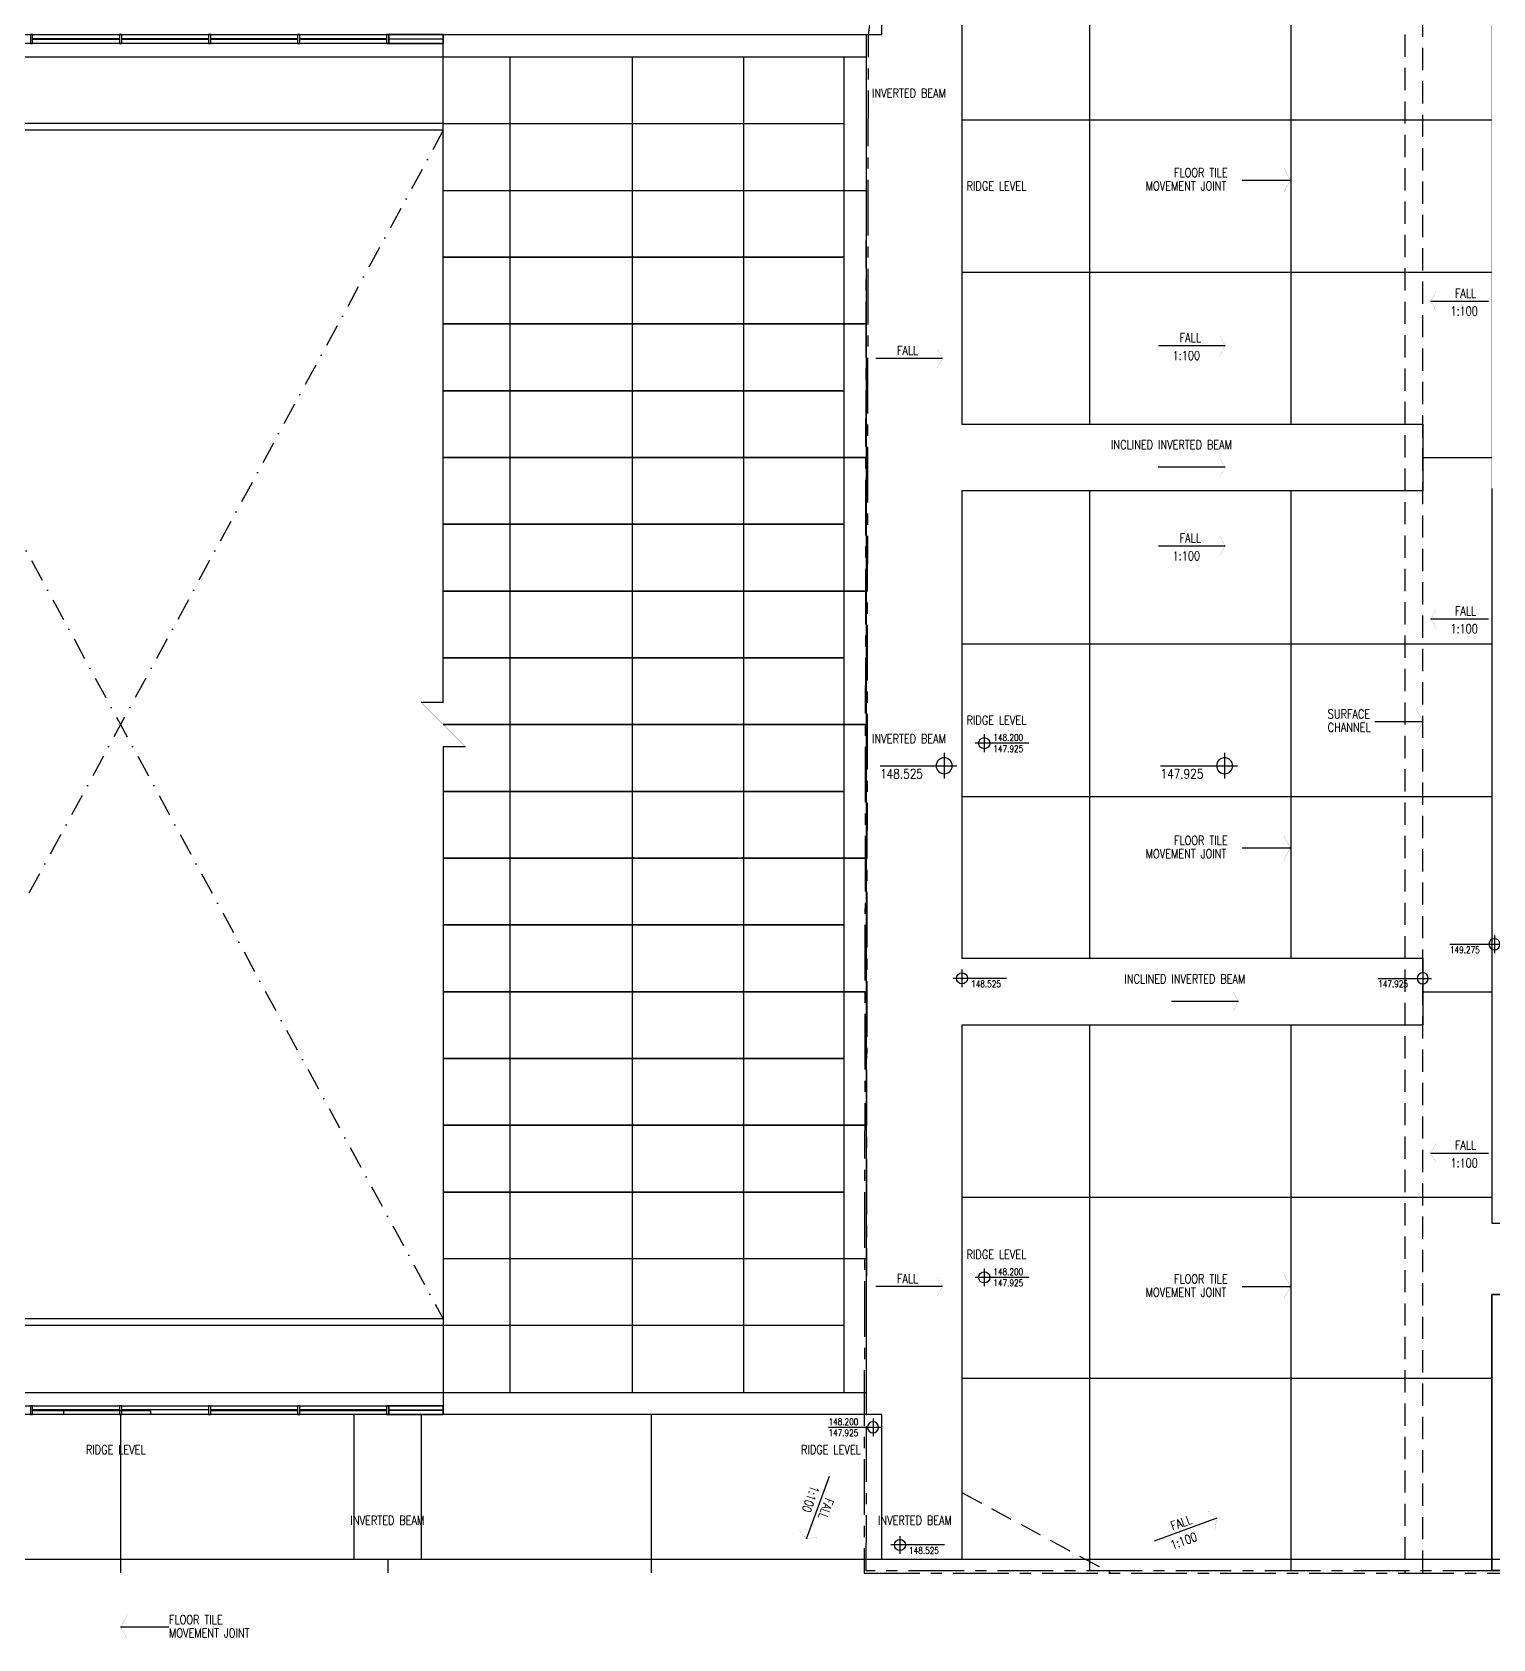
# Model space of a CAD drawing. Header units: millimetres. Extents: x -68474 to 336700, y -113450 to 53663.
# Drawn here: x -1986 to 30825, y -19736 to 16354 of the extents above; entities that cross this region are included whole.
import ezdxf

# ---------------------------------------------------------------- set-up
doc = ezdxf.new("R2010")
doc.units = ezdxf.units.MM
doc.header["$LTSCALE"] = 1000
for name, pattern in [('S3148a$0$CENTER', [2, 1.25, -0.25, 0.25, -0.25]), ('S3148a$0$DASHDOT', [1, 0.5, -0.25, 0, -0.25]), ('S3148a$0$DASHED', [0.75, 0.5, -0.25])]:
    doc.linetypes.add(name, pattern=pattern)
for name, color, linetype in [('S3148a$0$11', 14, 'Continuous'), ('S3148a$0$23', 7, 'Continuous'), ('S3148a$0$25', 7, 'Continuous'), ('S3148a$0$27', 7, 'Continuous'), ('S3148a$0$35', 7, 'Continuous'), ('S3148a$0$7', 7, 'Continuous'), ('S3148a$0$GFA-PL', 7, 'Continuous')]:
    doc.layers.add(name, color=color, linetype=linetype)
doc.styles.add('S3148a$0$STANDARD', font='SIMPLEX')

# ---------------------------------------------------------------- blocks, each defined once
blk = doc.blocks.new('S3148a$0$ARROW')
at = {"layer": 'S3148a$0$7', "color": 3, "linetype": 'Continuous', "const_width": 0.005}
blk.add_lwpolyline([(-0.433, 0.25), (0, 0), (0.433, 0.25)], dxfattribs=at)
blk = doc.blocks.new('S3148a$0$LEVEL')
at = {"layer": 'S3148a$0$35', "color": 2, "linetype": 'Continuous'}
for p, q in [((1, 0), (-0.2, 0)), ((0, 0.2), (0, -0.2))]:
    blk.add_line(p, q, dxfattribs=at)
blk.add_circle((0, 0), 0.125, dxfattribs=at)
at = {"layer": 'S3148a$0$35', "color": 2, "linetype": 'Continuous', "style": 'S3148a$0$STANDARD', "width": 0.8}
for tag, p in [('TAG2', (0.2063, 0.05)), ('TAG1', (0.2063, -0.2))]:
    blk.add_attdef(tag, p, '', height=0.15, dxfattribs=at)

msp = doc.modelspace()

# ---------------------------------------------------------------- linework, layer by layer
at = {"layer": 'S3148a$0$11', "linetype": 'Continuous', "const_width": 5}
for points in [[(28999.8, 18000.1), (31000, 18000.1), (31000, 17150), (32700, 17150), (32700, 18000), (34600, 18000), (34600, 16950), (34400, 16950), (34400, 17800), (32900, 17800), (32900, 16950), (31000, 16950), (31000, 12900), (31800, 12900), (31800, 12700), (31000, 12700), (31000, 6300), (32200, 6300), (32200, 6100), (30800, 6100), (30800, 17850.1), (28999.8, 17850.1)], [(30800.1, -11999.9), (31000.1, -11999.9), (31000.1, -17999.9), (32700.1, -17999.9), (32700.1, -16649.9), (39300.1, -16649.9), (39300.1, -17999.9), (39750.1, -17999.9), (39750.1, -18199.9), (39100.1, -18199.9), (39100.1, -16849.9), (32900.1, -16849.9), (32900.1, -18199.9), (30800.1, -18199.9)]]:
    msp.add_lwpolyline(points, close=True, dxfattribs=at)
at = {"layer": 'S3148a$0$23', "linetype": 'Continuous'}
for p, q in [((7250.1, 14300.1), (-7249.9, 14300.1)), ((7250.1, 14150.1), (-7249.9, 14150.1)), ((7250.1, -12549.9), (-7249.9, -12549.9)), ((7250.1, -12699.9), (-7249.9, -12699.9))]:
    msp.add_line(p, q, dxfattribs=at)
at = {"layer": 'S3148a$0$23', "linetype": 'S3148a$0$DASHDOT'}
for p, q in [((7250.1, 14150.1), (-7249.9, -12549.9)), ((-7249.9, 14150.1), (7250.1, -12549.9))]:
    msp.add_line(p, q, dxfattribs=at)
at = {"layer": 'S3148a$0$23', "linetype": 'Continuous'}
for points in [[(-7249.9, 16300.1), (7250.1, 16300.1), (7250.1, 16100.1), (-7249.9, 16100.1)], [(-2024.9, 16100.1), (-1974.9, 16100.1), (-1974.9, 16300.1), (-2024.9, 16300.1)], [(-1974.9, 16300.1), (-24.9, 16300.1), (-24.9, 16205.1), (-1974.9, 16205.1)], [(-24.9, 16100.1), (25.1, 16100.1), (25.1, 16300.1), (-24.9, 16300.1)], [(25.1, 16300.1), (1975.1, 16300.1), (1975.1, 16205.1), (25.1, 16205.1)], [(1975.1, 16100.1), (2025.1, 16100.1), (2025.1, 16300.1), (1975.1, 16300.1)], [(2025.1, 16300.1), (3975.1, 16300.1), (3975.1, 16205.1), (2025.1, 16205.1)], [(3975.1, 16100.1), (4025.1, 16100.1), (4025.1, 16300.1), (3975.1, 16300.1)], [(4025.1, 16300.1), (5975.1, 16300.1), (5975.1, 16205.1), (4025.1, 16205.1)], [(5975.1, 16100.1), (6025.1, 16100.1), (6025.1, 16300.1), (5975.1, 16300.1)], [(7250.1, 16300.1), (6025.1, 16300.1), (6025.1, 16205.1), (7250.1, 16205.1)], [(-1974.9, 16195.1), (-24.9, 16195.1), (-24.9, 16100.1), (-1974.9, 16100.1)], [(25.1, 16195.1), (1975.1, 16195.1), (1975.1, 16100.1), (25.1, 16100.1)], [(2025.1, 16195.1), (3975.1, 16195.1), (3975.1, 16100.1), (2025.1, 16100.1)], [(4025.1, 16195.1), (5975.1, 16195.1), (5975.1, 16100.1), (4025.1, 16100.1)], [(7250.1, 16195.1), (6025.1, 16195.1), (6025.1, 16100.1), (7250.1, 16100.1)], [(-7249.9, -14499.9), (7250.1, -14499.9), (7250.1, -14699.9), (-7249.9, -14699.9)], [(-2024.9, -14699.9), (-1974.9, -14699.9), (-1974.9, -14499.9), (-2024.9, -14499.9)], [(-1974.9, -14499.9), (-24.9, -14499.9), (-24.9, -14594.9), (-1974.9, -14594.9)], [(-1974.9, -14604.9), (-24.9, -14604.9), (-24.9, -14699.9), (-1974.9, -14699.9)], [(-1274.9, -14604.9), (675.1, -14604.9), (675.1, -14699.9), (-1274.9, -14699.9)], [(-24.9, -14699.9), (25.1, -14699.9), (25.1, -14499.9), (-24.9, -14499.9)], [(25.1, -14499.9), (1975.1, -14499.9), (1975.1, -14594.9), (25.1, -14594.9)], [(1975.1, -14699.9), (2025.1, -14699.9), (2025.1, -14499.9), (1975.1, -14499.9)], [(2025.1, -14499.9), (3975.1, -14499.9), (3975.1, -14594.9), (2025.1, -14594.9)], [(2025.1, -14604.9), (3975.1, -14604.9), (3975.1, -14699.9), (2025.1, -14699.9)], [(3975.1, -14699.9), (4025.1, -14699.9), (4025.1, -14499.9), (3975.1, -14499.9)], [(4025.1, -14499.9), (5975.1, -14499.9), (5975.1, -14594.9), (4025.1, -14594.9)], [(4025.1, -14604.9), (5975.1, -14604.9), (5975.1, -14699.9), (4025.1, -14699.9)], [(5975.1, -14699.9), (6025.1, -14699.9), (6025.1, -14499.9), (5975.1, -14499.9)], [(7250.1, -14499.9), (6025.1, -14499.9), (6025.1, -14594.9), (7250.1, -14594.9)], [(7250.1, -14604.9), (6025.1, -14604.9), (6025.1, -14699.9), (7250.1, -14699.9)]]:
    msp.add_lwpolyline(points, close=True, dxfattribs=at)
msp.add_lwpolyline([(30800.1, 6100.1), (30800.1, -10399.9), (41200.1, -10399.9), (41200.1, 6100.1)], dxfattribs=at)
at = {"layer": 'S3148a$0$25', "linetype": 'Continuous'}
msp.add_lwpolyline([(41200.1, -11999.9), (30800.1, -11999.9), (30800.1, -18199.9), (41200.1, -18199.9)], close=True, dxfattribs=at)
at = {"layer": 'S3148a$0$27', "linetype": 'Continuous'}
for p, q in [((7250.1, 1300.1), (7250.1, 16300.1)), ((7250.1, 15800.1), (16750.1, 15800.1)), ((8750.1, -14199.9), (8750.1, 15800.1)), ((11500.1, -14199.9), (11500.1, 15800.1)), ((14000.1, -14199.9), (14000.1, 15800.1)), ((16250.1, 15800.1), (16250.1, -14199.9)), ((7250.1, 1300.1), (6750.1, 1300.1)), ((7750.1, 300.1), (7250.1, 300.1)), ((7250.1, 300.1), (7250.1, -14699.9)), ((7250.1, -14199.9), (16750.1, -14199.9))]:
    msp.add_line(p, q, dxfattribs=at)
for points in [[(7250.1, 16300.1), (16750.1, 16300.1), (16750.1, -14699.9), (7250.1, -14699.9)], [(7250.1, 14300.1), (16250.1, 14300.1), (16250.1, 11300.1), (7250.1, 11300.1)], [(7250.1, 12800.1), (16750.1, 12800.1), (16750.1, 9800.1), (7250.1, 9800.1)], [(7250.1, 11300.1), (16250.1, 11300.1), (16250.1, 8300.1), (7250.1, 8300.1)], [(7250.1, 9800.1), (16750.1, 9800.1), (16750.1, 6800.1), (7250.1, 6800.1)], [(7250.1, 8300.1), (16250.1, 8300.1), (16250.1, 5300.1), (7250.1, 5300.1)], [(7250.1, 6800.1), (16750.1, 6800.1), (16750.1, 3800.1), (7250.1, 3800.1)], [(7250.1, 5300.1), (16250.1, 5300.1), (16250.1, 2300.1), (7250.1, 2300.1)], [(7250.1, 3800.1), (16750.1, 3800.1), (16750.1, 800.1), (7250.1, 800.1)], [(7250.1, 2300.1), (16250.1, 2300.1), (16250.1, -699.9), (7250.1, -699.9)], [(7250.1, 800.1), (16750.1, 800.1), (16750.1, -2199.9), (7250.1, -2199.9)], [(7250.1, -699.9), (16250.1, -699.9), (16250.1, -3699.9), (7250.1, -3699.9)], [(7250.1, -2199.9), (16750.1, -2199.9), (16750.1, -5199.9), (7250.1, -5199.9)], [(7250.1, -3699.9), (16250.1, -3699.9), (16250.1, -6699.9), (7250.1, -6699.9)], [(7250.1, -5199.9), (16750.1, -5199.9), (16750.1, -8199.9), (7250.1, -8199.9)], [(7250.1, -6699.9), (16250.1, -6699.9), (16250.1, -9699.9), (7250.1, -9699.9)], [(7250.1, -8199.9), (16750.1, -8199.9), (16750.1, -11199.9), (7250.1, -11199.9)], [(7250.1, -9699.9), (16250.1, -9699.9), (16250.1, -12699.9), (7250.1, -12699.9)]]:
    msp.add_lwpolyline(points, dxfattribs=at)
at = {"layer": 'S3148a$0$27', "linetype": 'Continuous', "const_width": 5}
msp.add_lwpolyline([(7750.1, 300.1), (6750.1, 1300.1)], dxfattribs=at)
at = {"layer": 'S3148a$0$7', "color": 15, "linetype": 'Continuous'}
for p, q in [((21766.7, 17850.1), (21766.7, 7550.1)), ((26283.4, 17850.1), (26283.4, 7550.1)), ((18900.1, 14382.7), (30800.1, 14382.7)), ((18900.1, 10966.4), (30800.1, 10966.4)), ((29250.1, 6800.1), (30800.1, 6800.1)), ((21766.7, 6050.1), (21766.7, -4449.9)), ((26283.4, 6050.1), (26283.4, -4449.9)), ((18900.1, 2616.8), (30800.1, 2616.8)), ((18900.1, -816.6), (30800.1, -816.6)), ((29250.1, -5199.9), (30800.1, -5199.9)), ((21766.7, -5949.9), (21766.7, -18199.9)), ((26283.4, -5949.9), (26283.4, -18199.9)), ((18900.1, -9816.6), (30800.1, -9816.6)), ((18900.1, -13883.2), (30800.1, -13883.2)), ((0.1, -14699.9), (0.1, -18249.9)), ((11921.8, -14699.9), (11921.8, -18249.9)), ((31000.1, -17949.9), (-30799.9, -17949.9)), ((6000.1, -17949.9), (6000.1, -18249.9))]:
    msp.add_line(p, q, dxfattribs=at)
at = {"layer": 'S3148a$0$7', "color": 14, "linetype": 'Continuous'}
for p, q in [((-7249.9, 15800.1), (7250.1, 15800.1)), ((-7249.9, -14199.9), (7250.1, -14199.9))]:
    msp.add_line(p, q, dxfattribs=at)
at = {"layer": 'S3148a$0$7', "color": 3, "linetype": 'Continuous'}
for p, q in [((25196.3, 13029), (26283.4, 13029)), ((29427.9, 10311.2), (30729.8, 10311.2)), ((18464, 9025.2), (16962.1, 9025.2)), ((24814.7, 9311.2), (23312.8, 9311.2)), ((24811.1, 6583.6), (23309.2, 6583.6)), ((24814.7, 4811.2), (23312.8, 4811.2)), ((29427.9, 3175.2), (30729.8, 3175.2)), ((28173.9, 868), (29261, 868)), ((25196.3, -1971), (26283.4, -1971)), ((25111.1, -5416.4), (23609.2, -5416.4)), ((29427.9, -8824.8), (30729.8, -8824.8)), ((18464, -11824.8), (16962.1, -11824.8)), ((25196.3, -11821), (26283.4, -11821)), ((15409.1, -17492.4), (15922.8, -16081.1)), ((24625.9, -17026.9), (23214.5, -17540.6)), ((1087.2, -19474.9), (0.1, -19474.9))]:
    msp.add_line(p, q, dxfattribs=at)
at = {"layer": 'S3148a$0$7', "color": 1, "linetype": 'S3148a$0$DASHED'}
msp.add_line((18900.1, -16449.9), (22232.7, -18249.9), dxfattribs=at)
at = {"layer": 'S3148a$0$7', "color": 1, "linetype": 'S3148a$0$CENTER'}
msp.add_lwpolyline([(54950.1, -18049.9), (54950.1, -18209.9), (16750.1, -18209.9), (16799.6, 16293.3), (17000.3, 17765.9), (17000.3, 31550.1), (22050, 31550.1), (22050, 31590.1), (16950.3, 31590.1), (16950.3, 17769), (16750.1, 16300.1), (16700.1, -18259.9), (55000.1, -18259.9), (55000.1, -18049.9)], dxfattribs=at)
at = {"layer": 'S3148a$0$7', "color": 3, "linetype": 'Continuous'}
for points in [[(16750.1, 16300.1), (17100.1, 16300.1), (17100.1, 17850.1), (18900.1, 17850.1), (18900.1, 7550.1), (29250.1, 7550.1), (29250.1, 6050.1), (18900.1, 6050.1), (18900.1, -4449.9), (29250.1, -4449.9), (29250.1, -5949.9), (18900.1, -5949.9), (18900.1, -17949.9), (17100.1, -17949.9), (17100.1, -14699.9), (16750.1, -14699.9)], [(6750.1, -14699.9), (6750.1, -17949.9), (5250.1, -17949.9), (5250.1, -14699.9)]]:
    msp.add_lwpolyline(points, dxfattribs=at)
at = {"layer": 'S3148a$0$7', "color": 1, "linetype": 'S3148a$0$DASHED'}
msp.add_lwpolyline([(29250.1, -18249.9), (29250.1, 17799.1), (28850.1, 17799.1), (28850.1, -18249.9)], dxfattribs=at)
at = {"layer": 'S3148a$0$GFA-PL'}
msp.add_lwpolyline([(30800.1, -11999.9), (41200.1, -11999.9), (41200.1, -18199.9), (30800.1, -18199.9)], close=True, dxfattribs=at)

# ---------------------------------------------------------------- block references
at = {"zscale": 1000}
for p, xscale, yscale, rotation in [((26283.4, 13029), 600, -600, 270), ((29427.9, 10311.2), 499.999, 499.999, 270), ((24814.7, 9311.2), 499.999, -499.999, 270), ((18464, 9025.2), 499.999, -499.999, 270), ((24811.1, 6583.6), 499.999, -499.999, 270), ((24814.7, 4811.2), 499.999, -499.999, 270), ((29427.9, 3175.2), 499.999, 499.999, 270), ((29261, 868), 600, -600, 270), ((26283.4, -1971), 600, -600, 270), ((25111.1, -5416.4), 499.999, -499.999, 270), ((29427.9, -8824.8), 499.999, 499.999, 270), ((18464, -11824.8), 499.999, -499.999, 270), ((26283.4, -11821), 600, -600, 270), ((24625.9, -17026.9), 500.0010000000001, -500.001, 289.999883), ((15409.1, -17492.4), 500.001, -500.001, 160.000117), ((0.1, -19474.9), 600, 600, 270)]:
    msp.add_blockref('S3148a$0$ARROW', p, dxfattribs=dict(at, xscale=xscale, yscale=yscale, rotation=rotation))
at = {"xscale": 999.9979999999999, "yscale": 999.9979999999999, "zscale": 1000}
for p, values in [((19399.8, 382.8), {'TAG1': '147.925', 'TAG2': '148.200'}), ((18900.1, -4899.9), {'TAG1': '148.525'}), ((19399.8, -11617.2), {'TAG1': '147.925', 'TAG2': '148.200'}), ((17505.8, -17626.7), {'TAG1': '148.525'})]:
    msp.add_blockref('S3148a$0$LEVEL', p, dxfattribs=at).add_auto_attribs(values)
ref = msp.add_blockref('S3148a$0$LEVEL', (18500.2, -125.5), dxfattribs=dict(xscale=1440.002, yscale=-1440.002, zscale=1000, rotation=180))
ref.add_attrib('TAG1', '148.525', (17060.2, -413.5), dxfattribs={"layer": 'S3148a$0$35', "color": 2, "linetype": 'Continuous', "height": 216, "style": 'S3148a$0$STANDARD', "width": 0.8})
ref = msp.add_blockref('S3148a$0$LEVEL', (24800.2, -125.5), dxfattribs=dict(xscale=1440.002, yscale=-1440.002, zscale=1000, rotation=180))
ref.add_attrib('TAG1', '147.925', (23360.2, -413.5), dxfattribs={"layer": 'S3148a$0$35', "color": 2, "linetype": 'Continuous', "height": 216, "style": 'S3148a$0$STANDARD', "width": 0.8})
ref = msp.add_blockref('S3148a$0$LEVEL', (30861.3, -4134), dxfattribs=dict(xscale=999.9979999999999, yscale=-999.9979999999999, zscale=1000, rotation=180))
ref.add_attrib('TAG1', '149.275', (29861.3, -4334), dxfattribs={"layer": 'S3148a$0$35', "color": 2, "linetype": 'Continuous', "height": 150, "style": 'S3148a$0$STANDARD', "width": 0.8})
ref = msp.add_blockref('S3148a$0$LEVEL', (29250.1, -4899.9), dxfattribs=dict(xscale=999.9979999999999, yscale=-999.9979999999999, zscale=1000, rotation=180))
ref.add_attrib('TAG1', '147.925', (28250.1, -5099.9), dxfattribs={"layer": 'S3148a$0$35', "color": 2, "linetype": 'Continuous', "height": 150, "style": 'S3148a$0$STANDARD', "width": 0.8})
ref = msp.add_blockref('S3148a$0$LEVEL', (16902.7, -14984), dxfattribs=dict(xscale=999.9979999999999, yscale=-999.9979999999999, zscale=1000, rotation=180))
ref.add_attrib('TAG1', '147.925', (15902.7, -15184), dxfattribs={"layer": 'S3148a$0$35', "color": 2, "linetype": 'Continuous', "height": 150, "style": 'S3148a$0$STANDARD', "width": 0.8})
ref.add_attrib('TAG2', '148.200', (15902.7, -14934), dxfattribs={"layer": 'S3148a$0$35', "color": 2, "linetype": 'Continuous', "height": 150, "style": 'S3148a$0$STANDARD', "width": 0.8})

# ---------------------------------------------------------------- texts
at = {"layer": 'S3148a$0$7', "color": 3, "linetype": 'Continuous', "style": 'S3148a$0$STANDARD', "width": 0.8}
for s, p in [('INVERTED BEAM', (16880.4, 14883)), ('RIDGE LEVEL', (19003.1, 12799)), ('MOVEMENT JOINT', (23026.9, 12799)), ('FLOOR TILE', (23661.8, 13099)), ('FALL', (29971.4, 10389.5)), ('1:100', (29871.4, 9989.5)), ('FALL', (23789.2, 9389.5)), ('FALL', (17438.5, 9103.5)), ('1:100', (23630.4, 8989.5)), ('INCLINED INVERTED BEAM', (22247.6, 6988)), ('FALL', (23789.2, 4889.5)), ('1:100', (23630.4, 4489.5)), ('FALL', (29971.4, 3253.5)), ('1:100', (29871.4, 2853.5)), ('SURFACE', (27115.6, 938)), ('RIDGE LEVEL', (19003.1, 799)), ('CHANNEL', (27115.6, 638)), ('INVERTED BEAM', (16880.4, 383)), ('FLOOR TILE', (23661.8, -1901)), ('MOVEMENT JOINT', (23026.9, -2201)), ('INCLINED INVERTED BEAM', (22547.6, -5012)), ('FALL', (29971.4, -8746.5)), ('1:100', (29871.4, -9146.5)), ('RIDGE LEVEL', (19003.1, -11201)), ('FALL', (17438.5, -11746.5)), ('MOVEMENT JOINT', (23026.9, -12051)), ('FLOOR TILE', (23661.8, -11751)), ('RIDGE LEVEL', (-778.5, -15584.5)), ('RIDGE LEVEL', (15285.5, -15584.5)), ('INVERTED BEAM', (5163.7, -17171.5)), ('INVERTED BEAM', (17013.7, -17171.5)), ('FLOOR TILE', (1087.2, -19404.9)), ('MOVEMENT JOINT', (1087.2, -19704.9))]:
    msp.add_text(s, height=200, dxfattribs=at).set_placement(p)
for s, rotation, p in [('1:100', 250, (15511.7, -16269.3)), ('FALL', 250, (15833.3, -16555.4)), ('FALL', 20, (23635.4, -17304.2)), ('1:100', 20, (23623, -17734.3))]:
    msp.add_text(s, height=200, rotation=rotation, dxfattribs=at).set_placement(p)

doc.saveas('drawing.dxf')
